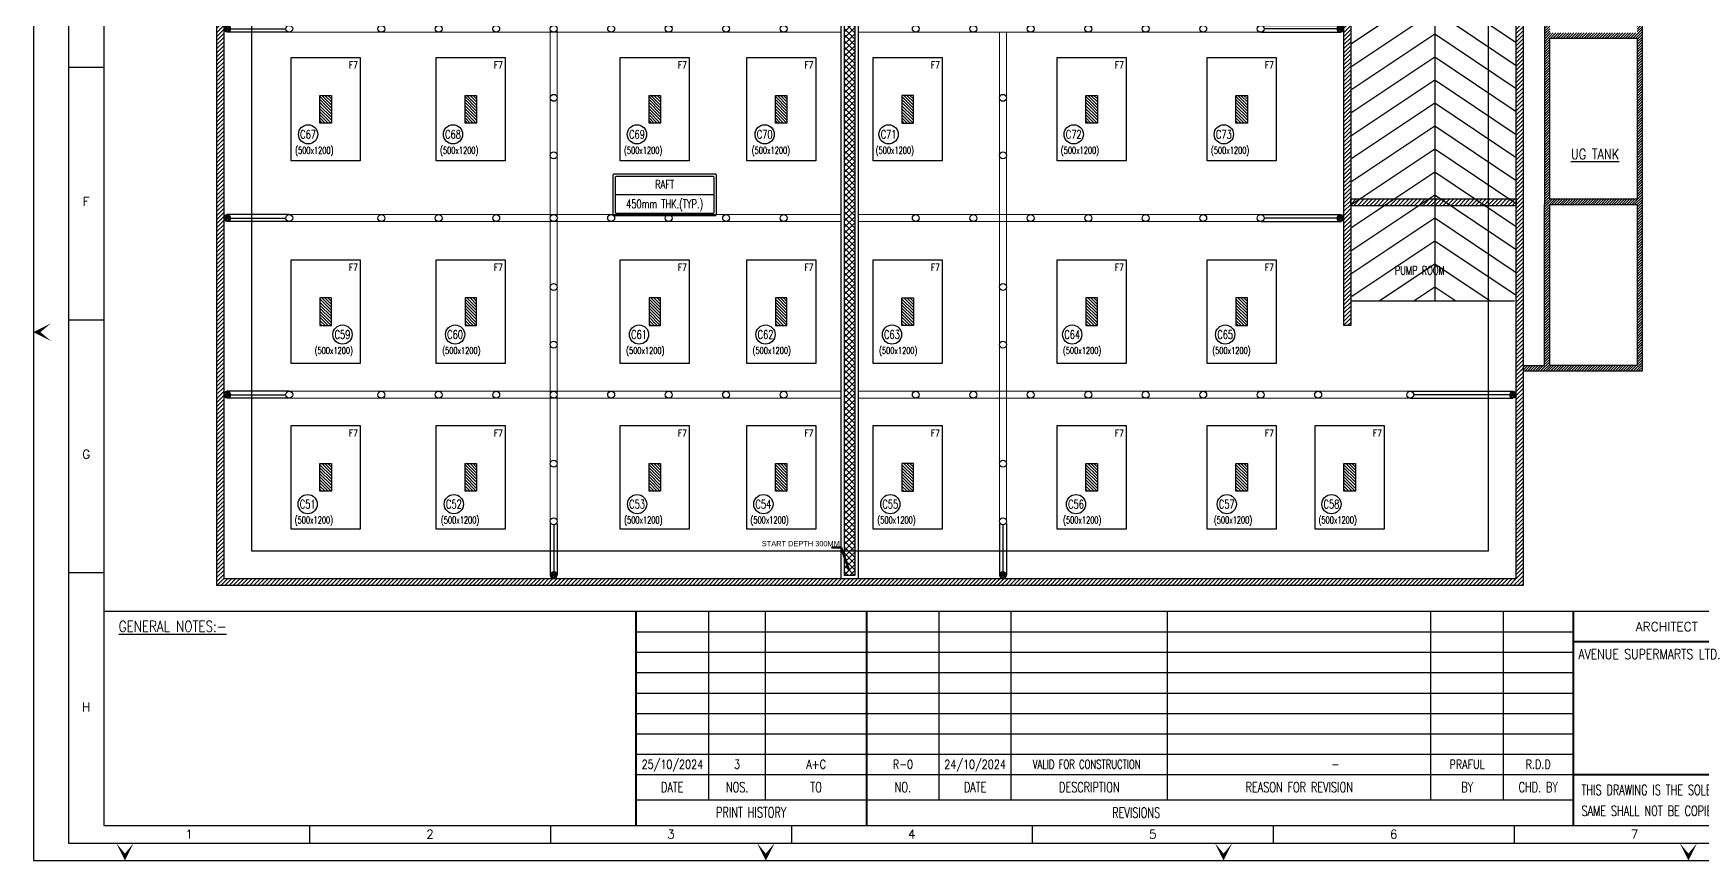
# Model space of a CAD drawing. Extents: x 345615 to 1272425, y -526289 to -156124.
# Drawn here: x 814927 to 887483, y -456493 to -420533 of the extents above; entities that cross this region are included whole.
import ezdxf
from ezdxf.enums import TextEntityAlignment as Align

# ---------------------------------------------------------------- set-up
doc = ezdxf.new("R2010")
doc.units = 0
doc.header["$LTSCALE"] = 500
doc.header["$MEASUREMENT"] = 0
for name, color, linetype in [('PNA', 10, 'Continuous'), ('S-COLUMN', 1, 'Continuous'), ('S-COLUMN CIRCLE', 9, 'Continuous'), ('S-COLUMN HATCH', 8, 'Continuous'), ('S-COLUMN NO', 2, 'Continuous'), ('S-COLUMN SIZES', 2, 'Continuous'), ('S-CONCRET LINE', 4, 'Continuous'), ('S-FOOTING', 4, 'Continuous'), ('S-RETAINING WALL', 6, 'Continuous'), ('S-RETAINING WALL HATCH', 8, 'Continuous'), ('S-SLAB NO', 3, 'Continuous'), ('S-TEXT', 2, 'Continuous'), ('S-TEXT-1', 4, 'Continuous'), ('S-TITAL', 6, 'Continuous'), ('S-TITLE', 6, 'Continuous'), ('SCH-LINE', 7, 'Continuous'), ('SDA_PLAN_UGT_OHT', 150, 'Continuous'), ('SDA_TEXT', 21, 'Continuous'), ('SDA_TEXT_MEP', 140, 'Continuous'), ('SHEET', 7, 'Continuous'), ('TEXT', 4, 'Continuous'), ('TEXT (SHEET)', 4, 'Continuous')]:
    doc.layers.add(name, color=color, linetype=linetype)
doc.layers.add('SDA_HATCH', color=252, linetype='Continuous', lineweight=5)
doc.layers.add('SDA_WALL', color=7, linetype='Continuous', lineweight=30)
doc.styles.add('AR', font='arial.ttf')
doc.styles.add('ROMANS', font='simplex.shx', dxfattribs={"width": 0.8, "height": 275, "bigfont": 'bigfont.shx'})
doc.styles.add('SIMP2', font='simplex.shx', dxfattribs={"height": 1})
doc.dimstyles.new('SITE DIM', dxfattribs={"dimtxt": 0.15, "dimasz": 0.1, "dimexe": 0.1, "dimexo": 0.1, "dimgap": 0.1, "dimtad": 0, "dimzin": 0, "dimdsep": 46, "dimtxsty": 'SIMP2', "dimcen": 0.09, "dimdle": 0.15, "dimclrd": 1, "dimclre": 1, "dimclrt": 7, "dimazin": 0, "dimtfac": 1, "dimtofl": 0, "dimtmove": 0, "dimatfit": 3, "dimfxl": 0, "dimtolj": 1, "dimtzin": 0, "dimarcsym": 0})

# ---------------------------------------------------------------- blocks, each defined once
blk = doc.blocks.new('FOLDER')
at = {"layer": 'PNA'}
for points in [[(-1250, 2500), (0, 0), (0, 1000)], [(1250, 2500), (0, 0), (0, 1000)]]:
    blk.add_solid(points, dxfattribs=at)
blk = doc.blocks.new('zw$C05B')
at = {"color": 1}
for p, q in [((81765, 6957), (1968, 6957)), ((16829, 2405), (43026, 2405)), ((16829, 1697), (43026, 1697))]:
    blk.add_line(p, q, dxfattribs=at)
for p, q in [((18873, 1697), (18873, 6957)), ((20456, 1697), (20456, 6957)), ((25309, 1697), (25309, 6957)), ((27319, 1697), (27319, 6957)), ((31691, 1697), (31691, 6957)), ((39052, 1697), (39052, 6957)), ((41075, 1697), (41075, 6957))]:
    blk.add_line(p, q)
at = {"color": 5, "linetype": 'ByBlock', "lineweight": -2}
for p, q in [((16841, 6388), (43026, 6388)), ((16841, 5819), (43026, 5819)), ((16841, 5250), (43026, 5250)), ((16841, 4681), (43026, 4681)), ((16841, 4112), (43026, 4112)), ((16841, 3543), (43026, 3543)), ((16841, 2974), (43026, 2974))]:
    blk.add_line(p, q, dxfattribs=at)
at = {"flags": 128}
blk.add_lwpolyline([(0, 0), (82749, 0), (82749, 58210), (0, 58210)], close=True, dxfattribs=at)
at = {"color": 1, "const_width": 56.6}
for points in [[(16841, 997), (16841, 6957)], [(23286, 997), (23286, 6957)], [(43026, 984), (43026, 6957)], [(43026, 6111), (58846, 6111)], [(43026, 2400), (58846, 2400)]]:
    blk.add_lwpolyline(points, dxfattribs=at)
at = {"layer": 'PNA'}
for p, q in [((984, 22163), (1968, 22163)), ((984, 15103), (1968, 15103)), ((984, 8044), (1968, 8044)), ((7716, 984), (7716, 492)), ((14447, 984), (14447, 492)), ((21179, 984), (21179, 492)), ((27911, 984), (27911, 492)), ((34643, 984), (34643, 492)), ((41374, 984), (41374, 492))]:
    blk.add_line(p, q, dxfattribs=at)
at = {"layer": 'PNA', "color": 1}
for points in [[(984, 492), (82257, 492), (82257, 57718), (984, 57718)], [(1968, 984), (81765, 984), (81765, 57226), (1968, 57226)]]:
    blk.add_lwpolyline(points, close=True, dxfattribs=at)
at = {"layer": 'PNA', "xscale": 0.1967862005670764, "yscale": 0.1967862005670764, "zscale": 0.1967862005670764, "rotation": 270}
blk.add_blockref('FOLDER', (0, 14759), dxfattribs=at)
at = {"layer": 'PNA', "xscale": 0.1967862009743818, "yscale": 0.1967862009743818, "zscale": 0.1967862009743818}
for p in [(2558, 0), (20466, 0), (33257, 0), (46245, 0)]:
    blk.add_blockref('FOLDER', p, dxfattribs=at)
at = {"layer": 'PNA', "style": 'ROMANS'}
for s, p in [('F', (1476, 18410)), ('G', (1476, 11350)), ('H', (1476, 4291)), ('1', (4351, 738)), ('2', (11082, 738)), ('3', (17814, 738)), ('4', (24546, 738)), ('5', (31278, 738)), ('6', (38009, 738)), ('7', (44741, 738))]:
    blk.add_text(s, height=246, dxfattribs=at).set_placement(p, align=Align.MIDDLE)
at = {"layer": 'TEXT (SHEET)', "color": 2, "style": 'ROMANS'}
blk.add_text('ARCHITECT', height=249.9, dxfattribs=at).set_placement((45642, 6534), align=Align.MIDDLE_CENTER)
at = {"layer": 'TEXT (SHEET)', "color": 4, "style": 'ROMANS', "width": 0.7}
for s, height, p in [('DATE', 283.1, (17851, 2051)), ('NOS.', 283.1, (19664, 2051)), ('TO', 283.1, (21871, 2051)), ('NO.', 283.1, (24298, 2051)), ('DATE', 283.1, (26314, 2051)), ('DESCRIPTION', 283.06, (29505, 2051)), ('REASON FOR REVISION', 283.06, (35371, 2051)), ('BY', 283.1, (40063, 2051)), ('CHD. BY', 283.1, (42050, 2051)), ('PRINT HISTORY', 283.06, (20058, 1347)), ('REVISIONS', 283.1, (30815, 1341))]:
    blk.add_text(s, height=height, dxfattribs=at).set_placement(p, align=Align.MIDDLE_CENTER)
for s, p in [('THIS DRAWING IS THE SOLE PROPERTY OF M/s. EPICONS CONSULTANTS PVT. LTD. AND', (43259, 1832)), ('SAME SHALL NOT BE COPIED/USED REPRODUCED WITHOUT THEIR WRITTEN PERMISSION.', (43259, 1247))]:
    blk.add_text(s, height=283.06, dxfattribs=at).set_placement(p)
blk = doc.blocks.new('zw$D0E4')
at = {"layer": 'S-TEXT-1', "color": 1, "lineweight": 0}
for p, q in [((-40016, 53433, 4809), (-40016, 63876, 4809)), ((-39716, 53433, 4809), (-39716, 63876, 4809)), ((-9267, 20247, 4809), (-9267, 63876, 4809)), ((-8967, 20247, 4809), (-8967, 63876, 4809)), ((-46368, 53583, 10203), (-22367, 53583, 4182)), ((-46368, 53283, 10203), (-22367, 53283, 4182)), ((-30016, 20097, 11121), (-30016, 53283, 2796)), ((-29716, 20097, 11121), (-29716, 53283, 2796)), ((-21617, 53583, 3994), (3383, 53583, -2277)), ((-21617, 53283, 3994), (3383, 53283, -2277)), ((-46368, 45408, 10203), (-22367, 45408, 4182)), ((-46368, 45108, 10203), (-22367, 45108, 4182)), ((-9120, 37399, 4809), (-21620, 37399, 4182)), ((-9117, 37699, 4809), (-21617, 37699, 4182)), ((-46368, 20247, 10203), (-22367, 20247, 4182)), ((-46368, 19947, 10203), (-22367, 19947, 4182)), ((-35016, 20097, 4809), (-35016, -1308, 4809)), ((-34716, 20097, 4809), (-34716, -1308, 4809)), ((-21617, 20247, 3994), (-4112, 20247, -397)), ((-21617, 19947, 3994), (-4113, 19947, -397)), ((-15476, 19947, 2378), (-15476, -1308, 2378)), ((-15176, 19947, 2378), (-15176, -1308, 2378)), ((-46368, 12021, 10203), (-22367, 12021, 4182)), ((-46368, 11721, 10203), (-22367, 11721, 4182)), ((-21617, 12021, 3994), (-4112, 12021, -397)), ((-21617, 11721, 3994), (-4113, 11721, -397)), ((-46368, 4342, 10203), (-22367, 4342, 4182)), ((-46368, 4042, 10203), (-22367, 4042, 4182)), ((2385, 4342, 10203), (-21617, 4342, 4182)), ((2385, 4042, 10203), (-21617, 4042, 4182))]:
    blk.add_line(p, q, dxfattribs=at)
at = {"layer": 'S-TEXT-1', "color": 1}
for centre in [(-39866, 63876, 4809), (-39866, 63876, 4809), (-9117, 63876, 4809), (-9117, 63876, 4809), (-39866, 61376, 4809), (-39866, 61376, 4809), (-9117, 61376, 4809), (-9117, 61376, 4809), (-39866, 58376, 4809), (-39866, 58376, 4809), (-9117, 58376, 4809), (-9117, 58376, 4809), (-39866, 56196, 4809), (-39866, 56196, 4809), (-9117, 56196, 4809), (-9117, 56196, 4809), (-46368, 53433, -97110), (-42366, 53433, 4809), (-42366, 53433, 4809), (-39866, 53433, 4809), (-39866, 53433, 4809), (-37366, 53433, 4809), (-37366, 53433, 4809), (-34866, 53433, 4809), (-34866, 53433, 4809), (-32366, 53433, 4809), (-32366, 53433, 4809), (-29866, 53433, 4809), (-29866, 53433, 4809), (-27366, 53433, 4809), (-27366, 53433, 4809), (-24866, 53433, 4809), (-19117, 53433, 4809), (-16617, 53433, 4809), (-16617, 53433, 4809), (-14117, 53433, 4809), (-14117, 53433, 4809), (-11617, 53433, 4809), (-11617, 53433, 4809), (-9117, 53433, 4809), (-9117, 53433, 4809), (-6617, 53433, 4809), (-6617, 53433, 4809), (-4117, 53433, 4809), (-4117, 53433, 4809), (-1617, 53433, 4809), (-1617, 53433, 4809), (883, 53433, 4809), (883, 53433, 4809), (883, 53433, 4809), (883, 53433, 4809), (3383, 53433, 4809), (3383, 53433, 4809), (-29866, 50257, 3555), (-29866, 50257, 3555), (-9117, 50433, 4809), (-9117, 50433, 4809), (-29866, 47758, 4182), (-29866, 47758, 4182), (-9117, 48254, 4809), (-9117, 48254, 4809), (-42366, 45258, 4809), (-42366, 45258, 4809), (-39866, 45258, 4809), (-39866, 45258, 4809), (-37366, 45258, 4809), (-37366, 45258, 4809), (-34866, 45258, 4809), (-34866, 45258, 4809), (-32366, 45258, 4809), (-32366, 45258, 4809), (-29866, 45258, 4809), (-29866, 45258, 4809), (-27366, 45258, 4809), (-27366, 45258, 4809), (-24866, 45258, 4809), (-9117, 45491, 4809), (-9117, 45491, 4809), (-29866, 42758, 5436), (-9117, 42491, 4809), (-9117, 42491, 4809), (-29866, 40258, 5436), (-9117, 40312, 4809), (-9117, 40312, 4809), (-29866, 37758, 6063), (-19117, 37549, 4809), (-19117, 37549, 4809), (-16617, 37549, 4809), (-16617, 37549, 4809), (-14117, 37549, 4809), (-14117, 37549, 4809), (-11617, 37549, 4809), (-11617, 37549, 4809), (-9117, 37549, 4809), (-9117, 37549, 4809), (-29866, 35258, 6063), (-9117, 34549, 4809), (-9117, 34549, 4809), (-29866, 32758, 6690), (-9117, 32369, 4809), (-9117, 32369, 4809), (-29866, 30258, 6690), (-9117, 29606, 4809), (-9117, 29606, 4809), (-29866, 27758, 7317), (-9117, 26606, 4809), (-9117, 26606, 4809), (-29866, 25258, 7317), (-9117, 24427, 4809), (-9117, 24427, 4809), (-29866, 22608, 7945), (-9117, 21664, 4809), (-9117, 21664, 4809), (-46368, 20097, -97110), (-42366, 20097, 4809), (-42366, 20097, 4809), (-39866, 20097, 4809), (-39866, 20097, 4809), (-37366, 20097, 4809), (-37366, 20097, 4809), (-34866, 20097, 4809), (-34866, 20097, 4809), (-32366, 20097, 4809), (-32366, 20097, 4809), (-29866, 20097, 4809), (-29866, 20097, 4809), (-27366, 20097, 4809), (-27366, 20097, 4809), (-24866, 20097, 4809), (-19117, 20097, 4809), (-16617, 20097, 4809), (-16617, 20097, 4809), (-14117, 20097, 4809), (-14117, 20097, 4809), (-11617, 20097, 4809), (-11617, 20097, 4809), (-9117, 20097, 4809), (-9117, 20097, 4809), (-6617, 20097, 4809), (-6617, 20097, 4809), (-4117, 20097, 4809), (-4117, 20097, 4809), (-34866, 17097, 4809), (-34866, 17097, 4809), (-15326, 17097, 2378), (-15326, 17097, 2378), (-34866, 14597, 4809), (-34866, 14597, 4809), (-15326, 14597, 2378), (-15326, 14597, 2378), (-46368, 11871, -97110), (-42366, 11871, 4809), (-42366, 11871, 4809), (-39866, 11871, 4809), (-39866, 11871, 4809), (-37366, 11871, 4809), (-37366, 11871, 4809), (-34866, 11871, 4809), (-34866, 11871, 4809), (-32366, 11871, 4809), (-32366, 11871, 4809), (-29866, 11871, 4809), (-29866, 11871, 4809), (-27366, 11871, 4809), (-27366, 11871, 4809), (-24866, 11871, 4809), (-19117, 11871, 4809), (-16617, 11871, 4809), (-16617, 11871, 4809), (-14117, 11871, 4809), (-14117, 11871, 4809), (-11617, 11871, 4809), (-11617, 11871, 4809), (-9117, 11871, 4809), (-9117, 11871, 4809), (-6617, 11871, 4809), (-6617, 11871, 4809), (-4117, 11871, 4809), (-4117, 11871, 4809), (-34866, 8871, 4809), (-34866, 8871, 4809), (-15326, 8871, 2378), (-15326, 8871, 2378), (-34866, 6371, 4809), (-34866, 6371, 4809), (-15326, 6371, 2378), (-15326, 6371, 2378), (-46368, 4192, -97110), (-42366, 4192, 4809), (-42366, 4192, 4809), (-39866, 4192, 4809), (-39866, 4192, 4809), (-37366, 4192, 4809), (-37366, 4192, 4809), (-34866, 4192, 4809), (-34866, 4192, 4809), (-32366, 4192, 4809), (-32366, 4192, 4809), (-29866, 4192, 4809), (-29866, 4192, 4809), (-27366, 4192, 4809), (-27366, 4192, 4809), (-24866, 4192, 4809), (-19117, 4192, 4809), (-16617, 4192, 4809), (-16617, 4192, 4809), (-14117, 4192, 4809), (-14117, 4192, 4809), (-11617, 4192, 4809), (-11617, 4192, 4809), (-9117, 4192, 4809), (-9117, 4192, 4809), (-6617, 4192, 4809), (-6617, 4192, 4809), (-4117, 4192, 4809), (-4117, 4192, 4809), (-1617, 4192, 4809), (-1617, 4192, 4809), (2385, 4192, -97110), (-34866, 1192, 4809), (-34866, 1192, 4809), (-15326, 1192, 2378), (-15326, 1192, 2378), (-34866, -1308, 4809), (-34866, -1308, 4809), (-15326, -1308, 2378), (-15326, -1308, 2378)]:
    blk.add_circle(centre, 150, dxfattribs=at)
blk = doc.blocks.new('zw$F71')
at = {"layer": 'S-COLUMN', "lineweight": -3}
h = blk.add_hatch(color=170, dxfattribs=at)
h.dxf.hatch_style = 1
h.paths.add_polyline_path([(-39805, 66218, 1), (-39927, 66218, 1)])
h = blk.add_hatch(color=170, dxfattribs=at)
h.dxf.hatch_style = 1
h.paths.add_polyline_path([(-9056, 66218, 1), (-9178, 66218, 1)])
h = blk.add_hatch(color=170, dxfattribs=at)
h.dxf.hatch_style = 1
h.paths.add_polyline_path([(-49002, 53433, 1), (-49124, 53433, 1)])
h = blk.add_hatch(color=170, dxfattribs=at)
h.dxf.hatch_style = 1
h.paths.add_polyline_path([(6911, 53433, 1), (6789, 53433, 1)])
h = blk.add_hatch(color=170, dxfattribs=at)
h.dxf.hatch_style = 1
h.paths.add_polyline_path([(-49002, 45258, 1), (-49124, 45258, 1)])
h = blk.add_hatch(color=170, dxfattribs=at)
h.dxf.hatch_style = 1
h.paths.add_polyline_path([(-49002, 20097, 1), (-49124, 20097, 1)])
h = blk.add_hatch(color=170, dxfattribs=at)
h.dxf.hatch_style = 1
h.paths.add_polyline_path([(-589, 20097, 1), (-711, 20097, 1)])
h = blk.add_hatch(color=170, dxfattribs=at)
h.dxf.hatch_style = 1
h.paths.add_polyline_path([(-49002, 11871, 1), (-49124, 11871, 1)])
h = blk.add_hatch(color=170, dxfattribs=at)
h.dxf.hatch_style = 1
h.paths.add_polyline_path([(-589, 11871, 1), (-711, 11871, 1)])
h = blk.add_hatch(color=170, dxfattribs=at)
h.dxf.hatch_style = 1
h.paths.add_polyline_path([(-49002, 4192, 1), (-49124, 4192, 1)])
h = blk.add_hatch(color=170, dxfattribs=at)
h.dxf.hatch_style = 1
h.paths.add_polyline_path([(6911, 4192, 1), (6789, 4192, 1)])
h = blk.add_hatch(color=170, dxfattribs=at)
h.dxf.hatch_style = 1
h.paths.add_polyline_path([(-34805, -3650, 1), (-34927, -3650, 1)])
h = blk.add_hatch(color=170, dxfattribs=at)
h.dxf.hatch_style = 1
h.paths.add_polyline_path([(-15265, -3650, 1), (-15387, -3650, 1)])
at = {"color": 170}
for p, q in [((-40016, 63977, -885523), (-40016, 66230, -885523)), ((-39866, 64026, 4809), (-39866, 66068, -440671)), ((-39716, 63977, -542685), (-39716, 66219, -400394)), ((-9266, 63977, -885523), (-9266, 66230, -885523)), ((-9117, 64026, 4809), (-9117, 66068, -440671)), ((-8967, 63977, -542685), (-8967, 66219, -400394)), ((-46368, 53583, -438580), (-49075, 53583, -438580)), ((-46368, 53283, -124613), (-49064, 53283, 46549)), ((-48913, 53433, 72049), (-46518, 53433, -8596)), ((3388, 53583, -397), (6881, 53583, -1273)), ((3388, 53283, -397), (6881, 53283, -1273)), ((6730, 53433, 138253), (3533, 53432, 30617)), ((-46368, 45407, -438580), (-49075, 45407, -438580)), ((-46368, 45108, -124613), (-49064, 45108, 46549)), ((-48913, 45258, 72049), (-46518, 45257, -8596)), ((-46368, 20246, -438580), (-49075, 20246, -438580)), ((-46368, 19947, -124613), (-49064, 19947, 46549)), ((-48913, 20097, 72049), (-46518, 20096, -8596)), ((-4112, 20247, -397), (-619, 20247, -1273)), ((-4112, 19947, -397), (-619, 19947, -1273)), ((-770, 20096, 138253), (-3967, 20096, 30617)), ((-46368, 12021, -438580), (-49075, 12021, -438580)), ((-46368, 11721, -124613), (-49064, 11721, 46549)), ((-48913, 11871, 72049), (-46518, 11871, -8596)), ((-4112, 12021, -397), (-619, 12021, -1273)), ((-4112, 11721, -397), (-619, 11721, -1273)), ((-770, 11871, 138253), (-3967, 11870, 30617)), ((-46368, 4342, -438580), (-49075, 4342, -438580)), ((-46368, 4042, -124613), (-49064, 4042, 46549)), ((-48913, 4192, 72049), (-46518, 4191, -8596)), ((2385, 4042, -240998), (6851, 4042, 42552)), ((2397, 4342, -440671), (6862, 4342, -440671)), ((6730, 4192, 69958), (2535, 4191, -71302)), ((-35016, -1410, -885523), (-35016, -3662, -885523)), ((-34716, -1410, -542685), (-34716, -3651, -400394)), ((-15475, -1410, -887954), (-15475, -3662, -887954)), ((-15176, -1410, -545116), (-15176, -3651, -402825)), ((-34866, -1458, 4809), (-34866, -3500, -440671)), ((-15326, -1458, 2378), (-15326, -3500, -443102))]:
    blk.add_line(p, q, dxfattribs=at)
at = {"layer": 'S-COLUMN', "color": 170, "lineweight": 9}
for centre, radius in [((-39866, 66218, -440671), 150), ((-39866, 66218, -440671), 120), ((-39866, 66218, -440671), 100), ((-9117, 66218, -440671), 150), ((-9117, 66218, -440671), 120), ((-9117, 66218, -440671), 100), ((-49063, 53433, 6273), 150), ((-49063, 53433, 6273), 120), ((-49063, 53433, 6273), 100), ((6850, 53433, 4182), 150), ((6850, 53433, 4182), 120), ((6850, 53433, 4182), 100), ((-49063, 45258, 6273), 150), ((-49063, 45258, 6273), 120), ((-49063, 45258, 6273), 100), ((-49063, 20097, 6273), 150), ((-49063, 20097, 6273), 120), ((-49063, 20097, 6273), 100), ((-650, 20097, 4182), 150), ((-650, 20097, 4182), 120), ((-650, 20097, 4182), 100), ((-49063, 11871, 6273), 150), ((-49063, 11871, 6273), 120), ((-49063, 11871, 6273), 100), ((-650, 11871, 4182), 150), ((-650, 11871, 4182), 120), ((-650, 11871, 4182), 100), ((-49063, 4192, 6273), 150), ((-49063, 4192, 6273), 120), ((-49063, 4192, 6273), 100), ((6850, 4192, 4182), 150), ((6850, 4192, 4182), 120), ((6850, 4192, 4182), 100), ((-34866, -3650, -440671), 150), ((-34866, -3650, -440671), 120), ((-34866, -3650, -440671), 100), ((-15326, -3650, -443102), 150), ((-15326, -3650, -443102), 120), ((-15326, -3650, -443102), 100)]:
    blk.add_circle(centre, radius, dxfattribs=at)
at = {"layer": 'S-COLUMN', "color": 170, "lineweight": -3}
for centre in [(-39866, 66218, -440671), (-9117, 66218, -440671), (-49063, 53433, 6273), (6850, 53433, 4182), (-49063, 45258, 6273), (-49063, 20097, 6273), (-650, 20097, 4182), (-49063, 11871, 6273), (-650, 11871, 4182), (-49063, 4192, 6273), (6850, 4192, 4182), (-34866, -3650, -440671), (-15326, -3650, -443102)]:
    blk.add_circle(centre, 61, dxfattribs=at)
at = {"layer": 'S-TEXT-1', "color": 1}
for centre in [(-39866, 63876, 4809), (-39866, 63876, 4809), (-9117, 63876, 4809), (-9117, 63876, 4809), (-46368, 53433, -97110), (3383, 53433, 4809), (3383, 53433, 4809), (-46368, 45258, -97110), (-46368, 20097, -97110), (-4117, 20097, 4809), (-4117, 20097, 4809), (-46368, 11871, -97110), (-4117, 11871, 4809), (-4117, 11871, 4809), (-46368, 4192, -97110), (2385, 4192, -97110), (-34866, -1308, 4809), (-34866, -1308, 4809), (-15326, -1308, 2378), (-15326, -1308, 2378)]:
    blk.add_circle(centre, 150, dxfattribs=at)
blk = doc.blocks.new('MEP INPUTS')
at = {"layer": 'SDA_HATCH'}
h = blk.add_hatch(dxfattribs=at)
h.set_pattern_fill('ANSI37', color=8, scale=1500)
h.set_pattern_definition([(45, (-3293, -139588.96), (-132.58252, 132.58252), []), (135, (-3293, -139588.96), (-132.58252, -132.58252), [])])
h.paths.add_polyline_path([(5351, -1469), (5801, -1469), (5801, -67156), (5351, -67156)])
h = blk.add_hatch(dxfattribs=at)
h.set_pattern_fill('ANSI37', color=8, scale=1500)
h.set_pattern_definition([(45, (3487502.92, -2391915.1), (-132.5825215, 132.5825215), []), (135, (3487502.92, -2391915.1), (-132.5825215, -132.5825215), [])])
h.paths.add_polyline_path([(26269, -18831), (34763, -18831), (34763, -18381), (26269, -18381)])
at = {"layer": 'SDA_PLAN_UGT_OHT', "color": 8}
for points in [[(5201, -1319), (5951, -1319), (5951, -67306), (5201, -67306)], [(5351, -1469), (5801, -1469), (5801, -67156), (5351, -67156)]]:
    blk.add_lwpolyline(points, close=True, dxfattribs=at)
at = {"layer": 'SDA_PLAN_UGT_OHT', "color": 8, "elevation": 8637403}
for points in [[(26119, -18981), (34913, -18981), (34913, -18231), (26119, -18231)], [(26269, -18831), (34763, -18831), (34763, -18381), (26269, -18381)]]:
    blk.add_lwpolyline(points, close=True, dxfattribs=at)
at = {"layer": 'SDA_WALL', "color": 8}
for points in [[(-2098, -2500), (-4098, -2500), (-4098, -4500), (-2098, -4500)], [(-2348, -2750), (-3848, -2750), (-3848, -4250), (-2348, -4250)]]:
    blk.add_lwpolyline(points, close=True, dxfattribs=at)
at = {"layer": 'SDA_WALL', "color": 8, "elevation": -2091}
for points in [[(26300, -17558), (24300, -17558), (24300, -19558), (26300, -19558)], [(26050, -17808), (24550, -17808), (24550, -19308), (26050, -19308)]]:
    blk.add_lwpolyline(points, close=True, dxfattribs=at)
at = {"layer": 'SDA_TEXT', "color": 8, "style": 'AR'}
for s, p in [('END DEPTH 500MM', (27070, -17654, 8858022)), ('START DEPTH 450MM', (30485, -17707, 8028511))]:
    blk.add_text(s, height=230, dxfattribs=at).set_placement(p)
at = {"layer": 'SDA_TEXT', "color": 8, "char_height": 230, "width": 1240.13, "attachment_point": 3, "style": 'AR'}
for insert in [(-2279, -3310, 8639494), (26119, -18368, 8637403)]:
    blk.add_mtext('SUMP', dxfattribs=dict(at, insert=insert))
at = {"layer": 'SDA_TEXT_MEP', "color": 8, "lineweight": 0, "style": 'AR'}
blk.add_text('START DEPTH 300MM', height=230, dxfattribs=at).set_placement((1756, -65886, 110310))
at = {"layer": 'SDA_TEXT', "color": 8}
for points, override in [([(26403, -18619, 8637403), (26843, -17580, 8637403), (27055, -17580, 8637403)], {"dimscale": 1, "dimtxt": 0.15, "dimasz": 0.1, "dimgap": 0.1, "dimtad": 0, "dimclrd": 8, "dimfxl": 50, "dimlwd": 65534, "dimarcsym": 2}), ([(34625, -18613, 7918201), (34090, -17608, 7918201), (33878, -17610, 7918201)], {"dimclrd": 8, "dimfxl": 50, "dimarcsym": 2})]:
    blk.add_leader(points, dimstyle='SITE DIM', override=override, dxfattribs=at)
at = {"layer": 'SDA_TEXT_MEP', "color": 8, "lineweight": 0}
blk.add_leader([(5554, -66935), (5201, -65934), (4778, -65934)], dimstyle='SITE DIM', override={"dimscale": 1, "dimtxt": 0.15, "dimasz": 0.1, "dimgap": 0.1, "dimtad": 0, "dimclrd": 8, "dimfxl": 50, "dimlwd": 65534, "dimarcsym": 2}, dxfattribs=at)
blk = doc.blocks.new('PILE LAYOUT 04-10-2024')
at = {"layer": 'S-COLUMN HATCH'}
h = blk.add_hatch(dxfattribs=at)
h.set_pattern_fill('ANSI31', color=252, scale=750, angle=270)
h.set_pattern_definition([(315, (5219235.24, 1768922.92), (66.2912607, 66.2912607), [])])
h.paths.add_polyline_path([(-42483, -46871), (-42483, -48071), (-41983, -48071), (-41983, -46871)])
h = blk.add_hatch(dxfattribs=at)
h.set_pattern_fill('ANSI31', color=252, scale=750, angle=270)
h.set_pattern_definition([(315, (5225547.75, 1768922.92), (66.2912607, 66.2912607), [])])
h.paths.add_polyline_path([(-36170, -46871), (-35670, -46871), (-35670, -48071), (-36170, -48071)])
h = blk.add_hatch(dxfattribs=at)
h.set_pattern_fill('ANSI31', color=252, scale=750, angle=270)
h.set_pattern_definition([(315, (5233547.75, 1768922.92), (66.2912607, 66.2912607), [])])
h.paths.add_polyline_path([(-28170, -46871), (-27670, -46871), (-27670, -48071), (-28170, -48071)])
h = blk.add_hatch(dxfattribs=at)
h.set_pattern_fill('ANSI31', color=252, scale=750, angle=270)
h.set_pattern_definition([(315, (5239047.75, 1768922.92), (66.2912607, 66.2912607), [])])
h.paths.add_polyline_path([(-22670, -46871), (-22170, -46871), (-22170, -48071), (-22670, -48071)])
h = blk.add_hatch(dxfattribs=at)
h.set_pattern_fill('ANSI31', color=252, scale=750, angle=270)
h.set_pattern_definition([(315, (5244547.75, 1768922.92), (66.2912607, 66.2912607), [])])
h.paths.add_polyline_path([(-17170, -46871), (-16670, -46871), (-16670, -48071), (-17170, -48071)])
h = blk.add_hatch(dxfattribs=at)
h.set_pattern_fill('ANSI31', color=252, scale=750, angle=270)
h.set_pattern_definition([(315, (5252547.75, 1768922.92), (66.2912607, 66.2912607), [])])
h.paths.add_polyline_path([(-9170, -46871), (-8670, -46871), (-8670, -48071), (-9170, -48071)])
h = blk.add_hatch(dxfattribs=at)
h.set_pattern_fill('ANSI31', color=252, scale=750, angle=270)
h.set_pattern_definition([(315, (5259076.59, 1768922.92), (66.2912607, 66.2912607), [])])
h.paths.add_polyline_path([(-2641, -46871), (-2141, -46871), (-2141, -48071), (-2641, -48071)])
h = blk.add_hatch(dxfattribs=at)
h.set_pattern_fill('ANSI31', color=252, scale=750, angle=270)
h.set_pattern_definition([(315, (5219235.24, 1760122.92), (66.2912607, 66.2912607), [])])
h.paths.add_polyline_path([(-42483, -56871), (-42483, -55671), (-41983, -55671), (-41983, -56871)])
h = blk.add_hatch(dxfattribs=at)
h.set_pattern_fill('ANSI31', color=252, scale=750, angle=270)
h.set_pattern_definition([(315, (5225547.75, 1760122.92), (66.2912607, 66.2912607), [])])
h.paths.add_polyline_path([(-36170, -56871), (-35670, -56871), (-35670, -55671), (-36170, -55671)])
h = blk.add_hatch(dxfattribs=at)
h.set_pattern_fill('ANSI31', color=252, scale=750, angle=270)
h.set_pattern_definition([(315, (5233547.75, 1760122.92), (66.2912607, 66.2912607), [])])
h.paths.add_polyline_path([(-28170, -56871), (-27670, -56871), (-27670, -55671), (-28170, -55671)])
h = blk.add_hatch(dxfattribs=at)
h.set_pattern_fill('ANSI31', color=252, scale=750, angle=270)
h.set_pattern_definition([(315, (5239047.75, 1760122.92), (66.2912607, 66.2912607), [])])
h.paths.add_polyline_path([(-22670, -56871), (-22170, -56871), (-22170, -55671), (-22670, -55671)])
h = blk.add_hatch(dxfattribs=at)
h.set_pattern_fill('ANSI31', color=252, scale=750, angle=270)
h.set_pattern_definition([(315, (5244547.75, 1760122.92), (66.2912607, 66.2912607), [])])
h.paths.add_polyline_path([(-17170, -56871), (-16670, -56871), (-16670, -55671), (-17170, -55671)])
h = blk.add_hatch(dxfattribs=at)
h.set_pattern_fill('ANSI31', color=252, scale=750, angle=270)
h.set_pattern_definition([(315, (5252547.75, 1760122.92), (66.2912607, 66.2912607), [])])
h.paths.add_polyline_path([(-9170, -56871), (-8670, -56871), (-8670, -55671), (-9170, -55671)])
h = blk.add_hatch(dxfattribs=at)
h.set_pattern_fill('ANSI31', color=252, scale=750, angle=270)
h.set_pattern_definition([(315, (5259076.59, 1760122.92), (66.2912607, 66.2912607), [])])
h.paths.add_polyline_path([(-2641, -56871), (-2141, -56871), (-2141, -55671), (-2641, -55671)])
h = blk.add_hatch(dxfattribs=at)
h.set_pattern_fill('ANSI31', color=252, scale=750, angle=270)
h.set_pattern_definition([(315, (5219235.24, 1752920.86), (66.2912607, 66.2912607), [])])
h.paths.add_polyline_path([(-42483, -62873), (-42483, -64073), (-41983, -64073), (-41983, -62873)])
h = blk.add_hatch(dxfattribs=at)
h.set_pattern_fill('ANSI31', color=252, scale=750, angle=270)
h.set_pattern_definition([(315, (5225547.75, 1752920.86), (66.2912607, 66.2912607), [])])
h.paths.add_polyline_path([(-36170, -62873), (-35670, -62873), (-35670, -64073), (-36170, -64073)])
h = blk.add_hatch(dxfattribs=at)
h.set_pattern_fill('ANSI31', color=252, scale=750, angle=270)
h.set_pattern_definition([(315, (5233547.75, 1752920.86), (66.2912607, 66.2912607), [])])
h.paths.add_polyline_path([(-28170, -62873), (-27670, -62873), (-27670, -64073), (-28170, -64073)])
h = blk.add_hatch(dxfattribs=at)
h.set_pattern_fill('ANSI31', color=252, scale=750, angle=270)
h.set_pattern_definition([(315, (5239047.75, 1752920.86), (66.2912607, 66.2912607), [])])
h.paths.add_polyline_path([(-22670, -62873), (-22170, -62873), (-22170, -64073), (-22670, -64073)])
h = blk.add_hatch(dxfattribs=at)
h.set_pattern_fill('ANSI31', color=252, scale=750, angle=270)
h.set_pattern_definition([(315, (5244547.75, 1752920.86), (66.2912607, 66.2912607), [])])
h.paths.add_polyline_path([(-17170, -62873), (-16670, -62873), (-16670, -64073), (-17170, -64073)])
h = blk.add_hatch(dxfattribs=at)
h.set_pattern_fill('ANSI31', color=252, scale=750, angle=270)
h.set_pattern_definition([(315, (5252547.75, 1752920.86), (66.2912607, 66.2912607), [])])
h.paths.add_polyline_path([(-9170, -62873), (-8670, -62873), (-8670, -64073), (-9170, -64073)])
h = blk.add_hatch(dxfattribs=at)
h.set_pattern_fill('ANSI31', color=252, scale=750, angle=270)
h.set_pattern_definition([(315, (5259076.59, 1752920.86), (66.2912607, 66.2912607), [])])
h.paths.add_polyline_path([(-2641, -62873), (-2141, -62873), (-2141, -64073), (-2641, -64073)])
h = blk.add_hatch(dxfattribs=at)
h.set_pattern_fill('ANSI31', color=252, scale=750, angle=270)
h.set_pattern_definition([(315, (5263768.06, 1752920.86), (66.2912607, 66.2912607), [])])
h.paths.add_polyline_path([(2050, -62873), (2550, -62873), (2550, -64073), (2050, -64073)])
at = {"layer": 'S-RETAINING WALL HATCH'}
h = blk.add_hatch(dxfattribs=at)
h.set_pattern_fill('ANSI31', color=252, scale=1000)
h.set_pattern_definition([(45, (-60803.47, -246192.55), (-88.38835, 88.38835), [])])
h.paths.add_polyline_path([(-46963, -40150), (-46963, -68173), (9850, -68173), (9850, -40150), (9550, -40150), (9550, -67873), (-46663, -67873), (-46663, -40150)])
h = blk.add_hatch(dxfattribs=at)
h.set_pattern_fill('ANSI31', color=252, scale=1000)
h.set_pattern_definition([(45, (-3835380.81, 2051991.96), (-88.3883476, 88.3883476), [])])
h.paths.add_polyline_path([(2050, -56873), (2050, -40150), (2350, -40150), (2350, -56873)])
h = blk.add_hatch(dxfattribs=at)
h.set_pattern_fill('ANSI31', color=252, scale=25)
h.set_pattern_definition([(45, (3923659.56, -1961292.215), (-56.1266008, 56.1266008), [])])
h.paths.add_polyline_path([(9840, -58848), (9840, -58618), (10773, -58618), (10773, -51616), (10773, -51386), (10773, -41353), (9840, -41353), (9840, -41123), (15033, -41123), (15033, -58848)])
h.paths.add_polyline_path([(11003, -58618), (14803, -58618), (14803, -51616), (11003, -51616)], flags=16)
h.paths.add_polyline_path([(11003, -51386), (14803, -51386), (14803, -44384), (11003, -44384)], flags=16)
h.paths.add_polyline_path([(11003, -44154), (14803, -44154), (14803, -41353), (11003, -41353)], flags=16)
h = blk.add_hatch(dxfattribs=at)
h.set_pattern_fill('ANSI31', color=252, scale=1000)
h.set_pattern_definition([(45, (-3835380.81, 2051991.96), (-88.3883476, 88.3883476), [])])
h.paths.add_polyline_path([(2350, -51373), (9550, -51373), (9550, -51673), (2350, -51673)])
at = {"color": 252, "lineweight": -3}
for p, q in [((6000, -14693, -15930), (6000, -55805, -15930)), ((2350, -44633, -15930), (6000, -42195, -15930)), ((6000, -42195, -15930), (9550, -44567, -15930)), ((2350, -45633, -15930), (6000, -43195, -15930)), ((6000, -43195, -15930), (9550, -45567, -15930)), ((2350, -46633, -15930), (6000, -44195, -15930)), ((6000, -44195, -15930), (9550, -46567, -15930)), ((2350, -47633, -15930), (6000, -45195, -15930)), ((6000, -45195, -15930), (9550, -47567, -15930)), ((2350, -48633, -15930), (6000, -46195, -15930)), ((6000, -46195, -15930), (9550, -48567, -15930)), ((2350, -49633, -15930), (6000, -47195, -15930)), ((6000, -47195, -15930), (9550, -49567, -15930)), ((2350, -50633, -15930), (6000, -48195, -15930)), ((6000, -48195, -15930), (9550, -50567, -15930)), ((2350, -51633, -15930), (6000, -49195, -15930)), ((6000, -49195, -15930), (9550, -51567, -15930)), ((2350, -52633, -15930), (6000, -50195, -15930)), ((6000, -50195, -15930), (9550, -52567, -15930)), ((2350, -53633, -15930), (6000, -51195, -15930)), ((6000, -51195, -15930), (9550, -53567, -15930)), ((2350, -54633, -15930), (6000, -52195, -15930)), ((6000, -52195, -15930), (9550, -54567, -15930)), ((2354, -55631, -15930), (6000, -53195, -15930)), ((6000, -53195, -15930), (9540, -55560, -15930)), ((3590, -55805, -15930), (6000, -54195, -15930)), ((6000, -54195, -15930), (8410, -55805, -15930)), ((2350, -55805), (9478, -55805, -15931)), ((5087, -55805, -15930), (6000, -55195, -15930)), ((6000, -55195, -15930), (6913, -55805, -15930))]:
    blk.add_line(p, q, dxfattribs=at)
at = {"layer": 'S-COLUMN CIRCLE', "color": 252}
for centre in [(-42997, -48563, 4182), (-36695, -48563, 2091), (-28695, -48563, 2091), (-23140, -48563, 2091), (-17750, -48563, 2091), (-9698, -48563, 2091), (-3170, -48563, 4182), (-41501, -57267, 2091), (-36603, -57267), (-28603, -57267), (-23103, -57267), (-17603, -57267), (-9765, -57267, -2091), (-3111, -57267, 2091), (-43015, -64638, 6273), (-36658, -64638, 4182), (-28688, -64638, 4182), (-23195, -64638, 4182), (-17676, -64638, 4182), (-9599, -64638, 4182), (-3041, -64638, 6273), (1511, -64638, 6273)]:
    blk.add_circle(centre, 418, dxfattribs=at)
at = {"layer": 'S-CONCRET LINE', "color": 252, "elevation": 0}
for points in [[(9840, -58848), (15033, -58848), (15033, -41123), (9840, -41123)], [(9840, -41353), (10773, -41353), (10773, -51616)], [(9840, -58618), (10773, -58618), (10773, -51616)]]:
    blk.add_lwpolyline(points, dxfattribs=at)
at = {"layer": 'S-CONCRET LINE', "color": 252}
for points, elevation in [([(11003, -44384), (14803, -44384), (14803, -51386), (11003, -51386)], 0), ([(-34420, -45221), (-34420, -49721), (-37420, -49721), (-37420, -45221)], -2091), ([(-26420, -45221), (-26420, -49721), (-29420, -49721), (-29420, -45221)], -2091), ([(-20920, -45221), (-20920, -49721), (-23920, -49721), (-23920, -45221)], -2091), ([(-15420, -45221), (-15420, -49721), (-18420, -49721), (-18420, -45221)], -2091), ([(-7420, -45221), (-7420, -49721), (-10420, -49721), (-10420, -45221)], -2091), ([(-892, -45221), (-892, -49721), (-3892, -49721), (-3892, -45221)], -2091), ([(11003, -51616), (14803, -51616), (14803, -58618), (11003, -58618)], 0), ([(-34420, -54021), (-34420, -58521), (-37420, -58521), (-37420, -54021)], -2091), ([(-26420, -54021), (-26420, -58521), (-29420, -58521), (-29420, -54021)], -2091), ([(-20920, -54021), (-20920, -58521), (-23920, -58521), (-23920, -54021)], -2091), ([(-15420, -54021), (-15420, -58521), (-18420, -58521), (-18420, -54021)], -2091), ([(-7420, -54021), (-7420, -58521), (-10420, -58521), (-10420, -54021)], -2091), ([(-892, -54021), (-892, -58521), (-3892, -58521), (-3892, -54021)], -2091), ([(-34420, -61223), (-34420, -65723), (-37420, -65723), (-37420, -61223)], -2091), ([(-26420, -61223), (-26420, -65723), (-29420, -65723), (-29420, -61223)], -2091), ([(-20920, -61223), (-20920, -65723), (-23920, -65723), (-23920, -61223)], -2091), ([(-15420, -61223), (-15420, -65723), (-18420, -65723), (-18420, -61223)], -2091), ([(-7420, -61223), (-7420, -65723), (-10420, -65723), (-10420, -61223)], -2091), ([(-892, -61223), (-892, -65723), (-3892, -65723), (-3892, -61223)], -2091), ([(3804, -61223), (3804, -65723), (804, -65723), (804, -61223)], -4182), ([(2050, -62873), (2550, -62873), (2550, -64073), (2050, -64073)], -4182)]:
    blk.add_lwpolyline(points, close=True, dxfattribs=dict(at, elevation=elevation))
for points in [[(-40733, -45221), (-40733, -49721), (-43733, -49721), (-43733, -45221)], [(-42483, -46871), (-41983, -46871), (-41983, -48071), (-42483, -48071)], [(-36170, -46871), (-35670, -46871), (-35670, -48071), (-36170, -48071)], [(-28170, -46871), (-27670, -46871), (-27670, -48071), (-28170, -48071)], [(-22670, -46871), (-22170, -46871), (-22170, -48071), (-22670, -48071)], [(-16670, -46871), (-17170, -46871), (-17170, -48071), (-16670, -48071)], [(-9170, -46871), (-8670, -46871), (-8670, -48071), (-9170, -48071)], [(-2641, -46871), (-2141, -46871), (-2141, -48071), (-2641, -48071)], [(-40733, -54021), (-40733, -58521), (-43733, -58521), (-43733, -54021)], [(-42483, -56871), (-41983, -56871), (-41983, -55671), (-42483, -55671)], [(-36170, -56871), (-35670, -56871), (-35670, -55671), (-36170, -55671)], [(-28170, -56871), (-27670, -56871), (-27670, -55671), (-28170, -55671)], [(-28170, -56871), (-27670, -56871), (-27670, -55671), (-28170, -55671)], [(-22670, -56871), (-22170, -56871), (-22170, -55671), (-22670, -55671)], [(-22670, -56871), (-22170, -56871), (-22170, -55671), (-22670, -55671)], [(-16670, -56871), (-17170, -56871), (-17170, -55671), (-16670, -55671)], [(-16670, -56871), (-17170, -56871), (-17170, -55671), (-16670, -55671)], [(-9170, -56871), (-8670, -56871), (-8670, -55671), (-9170, -55671)], [(-2641, -56871), (-2141, -56871), (-2141, -55671), (-2641, -55671)], [(-40733, -61223), (-40733, -65723), (-43733, -65723), (-43733, -61223)], [(-42483, -62873), (-41983, -62873), (-41983, -64073), (-42483, -64073)], [(-36170, -62873), (-35670, -62873), (-35670, -64073), (-36170, -64073)], [(-28170, -62873), (-27670, -62873), (-27670, -64073), (-28170, -64073)], [(-28170, -62873), (-27670, -62873), (-27670, -64073), (-28170, -64073)], [(-22670, -62873), (-22170, -62873), (-22170, -64073), (-22670, -64073)], [(-22670, -62873), (-22170, -62873), (-22170, -64073), (-22670, -64073)], [(-16670, -62873), (-17170, -62873), (-17170, -64073), (-16670, -64073)], [(-16670, -62873), (-17170, -62873), (-17170, -64073), (-16670, -64073)], [(-9170, -62873), (-8670, -62873), (-8670, -64073), (-9170, -64073)], [(-2641, -62873), (-2141, -62873), (-2141, -64073), (-2641, -64073)]]:
    blk.add_lwpolyline(points, close=True, dxfattribs=at)
at = {"layer": 'S-FOOTING', "color": 252}
blk.add_lwpolyline([(-45463, -42645), (-45463, -66673), (8340, -66673), (8340, -41620)], dxfattribs=at)
at = {"layer": 'S-RETAINING WALL', "color": 252}
blk.add_lwpolyline([(-46963, -40150), (-46663, -40150), (-46663, -67873), (9550, -67873), (9550, -40150), (9850, -40150), (9850, -68173), (-46963, -68173), (-46963, -40150)], dxfattribs=at)
for points in [[(2350, -56873), (2050, -56873), (2050, -40150), (2350, -40150)], [(2350, -51373), (9550, -51373), (9550, -51673), (2350, -51673)]]:
    blk.add_lwpolyline(points, close=True, dxfattribs=at)
at = {"layer": 'SCH-LINE'}
blk.add_line((-25339, -51190, -2091), (-29639, -51190, -2091), dxfattribs=at)
at = {"layer": 'SCH-LINE', "elevation": -2091}
for points in [[(-25289, -50290), (-29689, -50290, 0.414214), (-29739, -50340), (-29739, -52040, 0.414214), (-29689, -52090), (-25289, -52090, 0.414214), (-25239, -52040), (-25239, -50340, 0.414214)], [(-25389, -50390), (-29589, -50390, 0.414214), (-29639, -50440), (-29639, -51940, 0.414214), (-29589, -51990), (-25389, -51990, 0.414214), (-25339, -51940), (-25339, -50440, 0.414214)]]:
    blk.add_lwpolyline(points, format="xyb", close=True, dxfattribs=at)
at = {"layer": 'S-SLAB NO', "color": 252}
blk.add_blockref('MEP INPUTS', (-25018, -585), dxfattribs=at)
at = {"layer": 'S-COLUMN NO', "color": 252, "style": 'ROMANS', "width": 0.7}
for s, p in [('C67', (-42997, -48563, 4182)), ('C68', (-36695, -48563, 2091)), ('C69', (-28695, -48563, 2091)), ('C70', (-23140, -48563, 2091)), ('C71', (-17750, -48563, 2091)), ('C72', (-9698, -48563, 2091)), ('C73', (-3170, -48563, 4182)), ('PUMP ROOM', (5350, -54476)), ('C59', (-41501, -57267, 2091)), ('C60', (-36603, -57267)), ('C61', (-28603, -57267)), ('C62', (-23103, -57267)), ('C63', (-17603, -57267)), ('C64', (-9765, -57267, -2091)), ('C65', (-3111, -57267, 2091)), ('C51', (-43015, -64638, 6273)), ('C52', (-36658, -64638, 4182)), ('C53', (-28688, -64638, 4182)), ('C54', (-23195, -64638, 4182)), ('C55', (-17676, -64638, 4182)), ('C56', (-9599, -64638, 4182)), ('C57', (-3041, -64638, 6273)), ('C58', (1511, -64638, 6273))]:
    blk.add_text(s, height=375, dxfattribs=at).set_placement(p, align=Align.MIDDLE)
at = {"layer": 'S-COLUMN SIZES', "color": 252, "style": 'ROMANS', "width": 0.7}
for p in [(-42726, -49277, 4182), (-36424, -49277, 2091), (-28424, -49277, 2091), (-22868, -49277, 2091), (-17479, -49277, 2091), (-9427, -49277, 2091), (-2898, -49277, 4182), (-41879, -57981, 2091), (-36331, -57981), (-28331, -57981), (-22831, -57981), (-17331, -57981), (-9334, -57981, -2091), (-2839, -57981, 2091), (-42744, -65352, 6273), (-36387, -65352, 4182), (-28417, -65352, 4182), (-22924, -65352, 4182), (-17405, -65352, 4182), (-9328, -65352, 4182), (-2769, -65352, 6273), (1783, -65352, 6273)]:
    blk.add_text('(500x1200)', height=300, dxfattribs=at).set_placement(p, align=Align.MIDDLE)
at = {"layer": 'S-TEXT', "color": 252, "style": 'ROMANS', "width": 0.8}
for p in [(-41224, -45699), (-34912, -45699, -2091), (-26912, -45699, -2091), (-21412, -45699, -2091), (-15912, -45699, -2091), (-7912, -45699, -2091), (-1383, -45699, -2091), (-41224, -54499), (-34912, -54499, -2091), (-26912, -54499, -2091), (-21412, -54499, -2091), (-15912, -54499, -2091), (-7912, -54499, -2091), (-1383, -54499, -2091), (-41224, -61701), (-34912, -61701, -2091), (-26912, -61701, -2091), (-21412, -61701, -2091), (-15912, -61701, -2091), (-7912, -61701, -2091), (-1383, -61701, -2091), (3312, -61701, -4182)]:
    blk.add_text('F7', height=300, dxfattribs=at).set_placement(p)
at = {"layer": 'S-TEXT', "style": 'ROMANS', "width": 0.7}
for s, p in [('RAFT', (-27489, -50737, -2091)), ('450mm THK.(TYP.)', (-27489, -51590, -2091))]:
    blk.add_text(s, height=375, dxfattribs=at).set_placement(p, align=Align.MIDDLE_CENTER)
at = {"layer": 'S-TITAL', "color": 2, "style": 'ROMANS', "width": 0.8}
blk.add_text('%%UUG TANK', height=450, dxfattribs=at).set_placement((12975, -49422, -2091), align=Align.MIDDLE_CENTER)

msp = doc.modelspace()

# ---------------------------------------------------------------- block references
msp.add_blockref('PILE LAYOUT 04-10-2024', (869872.523, -376358.964, 4182))
at = {"layer": 'S-COLUMN'}
msp.add_blockref('zw$F71', (872422.523, -440431.771), dxfattribs=at)
at = {"layer": 'S-TEXT-1'}
msp.add_blockref('zw$D0E4', (872422.523, -440431.771), dxfattribs=at)
at = {"layer": 'SHEET', "xscale": 1.556519070149563, "yscale": 1.556519070149563, "zscale": 1.556519070149563}
msp.add_blockref('zw$C05B', (814927, -456492.771), dxfattribs=at)

# ---------------------------------------------------------------- texts
at = {"layer": 'S-TEXT', "style": 'ROMANS', "width": 0.8}
msp.add_text('AVENUE SUPERMARTS LTD.', height=433.61422, dxfattribs=at).set_placement((882127.029, -447516.906), align=Align.MIDDLE_LEFT)
at = {"layer": 'S-TITLE', "style": 'ROMANS', "width": 0.8}
msp.add_text('%%UGENERAL NOTES:-', height=474.86443, dxfattribs=at).set_placement((818640.246, -446549.158, 1771821.957))
msp.add_text('%%UGENERAL NOTES:-', height=474.86443, dxfattribs=at).set_placement((818640.246, -446549.158, 1771821.957))
at = {"layer": 'TEXT', "color": 2, "style": 'ROMANS'}
for s, height, width, p in [('25/10/2024', 382.7783, 0.8, (842721.092, -452307.079)), ('3', 382.778, 0.8, (845534.647, -452307.079)), ('A+C', 382.7783, 0.8, (848969.771, -452307.079)), ('R-0', 382.7783, 0.8, (852747.148, -452307.079)), ('24/10/2024', 382.7783, 0.8, (855885.538, -452307.079)), ('VALID FOR CONSTRUCTION', 382.77825, 0.7, (860738.175, -452307.079)), ('-', 382.778, 0.8, (871553.945, -452307.079)), ('PRAFUL', 382.7783, 0.8, (877285.895, -452307.079)), ('R.D.D', 382.7783, 0.8, (880378.838, -452307.079))]:
    msp.add_text(s, height=height, dxfattribs=dict(at, width=width)).set_placement(p, align=Align.MIDDLE_CENTER)

doc.saveas('drawing.dxf')
